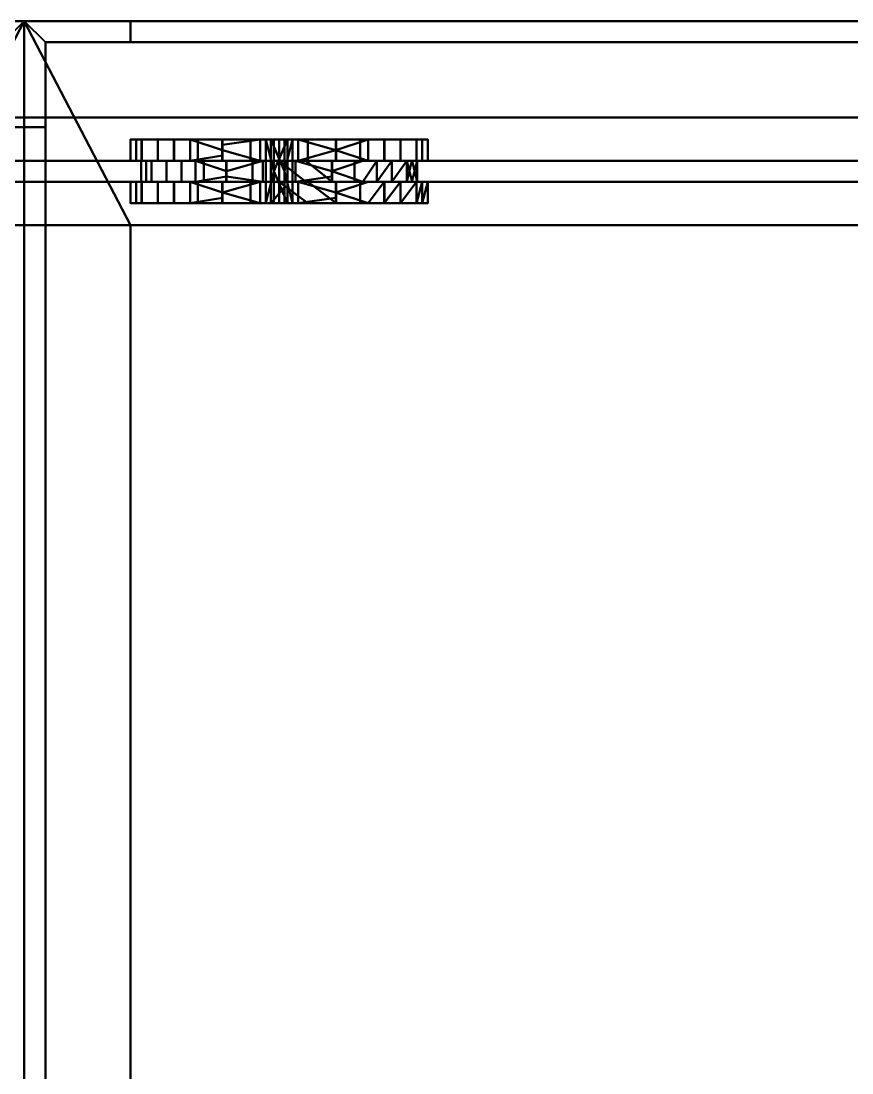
# Model space of a CAD drawing. Header units: millimetres. Extents: x -3275 to 3275, y -1040 to 450.
# Drawn here: x -476.5 to -85.5, y -45.4 to 450 of the extents above; entities that cross this region are included whole.
import ezdxf

# ---------------------------------------------------------------- set-up
doc = ezdxf.new("R2010")
doc.units = ezdxf.units.MM
doc.layers.add('I-FURN-PNLS', color=7, linetype='Continuous', lineweight=40)

msp = doc.modelspace()

# ---------------------------------------------------------------- meshes
at = {"layer": 'I-FURN-PNLS', "color": 7, "true_color": 0xf5f5f3}
mesh = msp.add_polyface(dxfattribs=at)
corners = [(-475, 450, 150), (-1275, 450, 150), (-1275, -435, 150), (-475, -435, 150), (-525, -365.36, 150), (-1225, -365.36, 150), (-1225, 353.84, 150), (-525, 353.84, 150)]
mesh.append_faces([[corners[k] for k in face] for face in [(3, 4, 5, 2), (6, 1, 2, 5)]], dxfattribs={"vtx0": -1, "vtx2": -1, "color": 7})
mesh.append_faces([[corners[k] for k in face] for face in [(3, 0, 7, 4), (6, 7, 0, 1)]], dxfattribs={"vtx1": -1, "vtx3": -1, "color": 7})
mesh = msp.add_polyface(dxfattribs=at)
corners = [(-475, 450), (-475, -435), (-1275, -435), (-1275, 450), (-525, -365.36), (-525, 353.84), (-1225, 353.84), (-1225, -365.36)]
mesh.append_faces([[corners[k] for k in face] for face in [(2, 7, 4, 1), (5, 0, 1, 4)]], dxfattribs={"vtx0": -1, "vtx2": -1, "color": 7})
mesh.append_faces([[corners[k] for k in face] for face in [(2, 3, 6, 7), (5, 6, 3, 0)]], dxfattribs={"vtx1": -1, "vtx3": -1, "color": 7})
mesh = msp.add_polyface(dxfattribs=at)
corners = [(-1275, 450, 150), (-475, 450, 150), (-475, 450), (-1275, 450)]
mesh.append_faces([[corners[k] for k in face] for face in [(0, 1, 2, 3)]], dxfattribs={"color": 7})
mesh = msp.add_polyface(dxfattribs=at)
corners = [(-525, 450, 2175), (-525, 440, 2175), (-485, 440, 2175), (-485, 400, 2175), (-475, 400, 2175), (-475, 450, 2175), (-525, -435, 2175), (-475, -435, 2175), (-475, -385, 2175), (-485, -385, 2175), (-485, -425, 2175), (-525, -425, 2175), (-1225, 450, 2175), (-1275, 450, 2175), (-1275, 400, 2175), (-1265, 400, 2175), (-1265, 440, 2175), (-1225, 440, 2175), (-1225, -435, 2175), (-1225, -425, 2175), (-1265, -425, 2175), (-1265, -385, 2175), (-1275, -385, 2175), (-1275, -435, 2175)]
mesh.append_faces([[corners[k] for k in face] for face in [(2, 5, 0, 1), (16, 13, 14, 15), (20, 23, 18, 19)]], dxfattribs={"vtx0": -1, "color": 7})
mesh.append_faces([[corners[k] for k in face] for face in [(4, 5, 2, 3), (6, 7, 10, 11), (12, 13, 16, 17)]], dxfattribs={"vtx1": -1, "color": 7})
mesh.append_faces([[corners[k] for k in face] for face in [(8, 9, 10, 7)]], dxfattribs={"vtx2": -1, "color": 7})
mesh.append_faces([[corners[k] for k in face] for face in [(20, 21, 22, 23)]], dxfattribs={"vtx3": -1, "color": 7})
mesh = msp.add_polyface(dxfattribs=at)
corners = [(-525, 450, 150), (-475, 450, 150), (-475, 400, 150), (-485, 400, 150), (-485, 440, 150), (-525, 440, 150), (-525, -435, 150), (-525, -425, 150), (-485, -425, 150), (-485, -385, 150), (-475, -385, 150), (-475, -435, 150), (-1225, 450, 150), (-1225, 440, 150), (-1265, 440, 150), (-1265, 400, 150), (-1275, 400, 150), (-1275, 450, 150), (-1225, -435, 150), (-1275, -435, 150), (-1275, -385, 150), (-1265, -385, 150), (-1265, -425, 150), (-1225, -425, 150)]
mesh.append_faces([[corners[k] for k in face] for face in [(8, 11, 6, 7), (14, 17, 12, 13), (22, 19, 20, 21)]], dxfattribs={"vtx0": -1, "color": 7})
mesh.append_faces([[corners[k] for k in face] for face in [(0, 1, 4, 5), (10, 11, 8, 9), (18, 19, 22, 23)]], dxfattribs={"vtx1": -1, "color": 7})
mesh.append_faces([[corners[k] for k in face] for face in [(2, 3, 4, 1)]], dxfattribs={"vtx2": -1, "color": 7})
mesh.append_faces([[corners[k] for k in face] for face in [(14, 15, 16, 17)]], dxfattribs={"vtx3": -1, "color": 7})
mesh = msp.add_polyface(dxfattribs=at)
corners = [(-1275, 450, 2200), (-1275, -435, 2200), (-475, -435, 2200), (-475, 450, 2200)]
mesh.append_faces([[corners[k] for k in face] for face in [(3, 0, 1, 2)]], dxfattribs={"color": 7})
mesh = msp.add_polyface(dxfattribs=at)
corners = [(-1275, 450, 2175), (-475, 450, 2175), (-475, -435, 2175), (-1275, -435, 2175)]
mesh.append_faces([[corners[k] for k in face] for face in [(2, 3, 0, 1)]], dxfattribs={"color": 7})
mesh = msp.add_polyface(dxfattribs=at)
corners = [(-1275, 450, 2200), (-475, 450, 2200), (-475, 450, 2175), (-1275, 450, 2175)]
mesh.append_faces([[corners[k] for k in face] for face in [(0, 1, 2, 3)]], dxfattribs={"color": 7})
mesh = msp.add_polyface(dxfattribs=at)
corners = [(-525, 450, 2175), (-475, 450, 2175), (-475, 450, 150), (-525, 450, 150)]
mesh.append_faces([[corners[k] for k in face] for face in [(0, 1, 2, 3)]], dxfattribs={"color": 7})
mesh = msp.add_polyface(dxfattribs=at)
corners = [(-475, 450, 150), (-475, -435, 150), (-475, -435), (-475, 450)]
mesh.append_faces([[corners[k] for k in face] for face in [(0, 1, 2, 3)]], dxfattribs={"color": 7})
mesh = msp.add_polyface(dxfattribs=at)
corners = [(-475, 450, 2175), (-475, 400, 2175), (-475, 400, 150), (-475, 450, 150)]
mesh.append_faces([[corners[k] for k in face] for face in [(0, 1, 2, 3)]], dxfattribs={"color": 7})
mesh = msp.add_polyface(dxfattribs=at)
corners = [(-475, 450, 2200), (-475, -435, 2200), (-475, -435, 2175), (-475, 450, 2175)]
mesh.append_faces([[corners[k] for k in face] for face in [(0, 1, 2, 3)]], dxfattribs={"color": 7})
mesh = msp.add_polyface(dxfattribs=at)
corners = [(325, 450, 150), (-475, 450, 150), (-475, -435, 150), (325, -435, 150), (275, -365.36, 150), (-425, -365.36, 150), (-425, 353.84, 150), (275, 353.84, 150)]
mesh.append_faces([[corners[k] for k in face] for face in [(3, 4, 5, 2), (6, 1, 2, 5)]], dxfattribs={"vtx0": -1, "vtx2": -1, "color": 7})
mesh.append_faces([[corners[k] for k in face] for face in [(3, 0, 7, 4), (6, 7, 0, 1)]], dxfattribs={"vtx1": -1, "vtx3": -1, "color": 7})
mesh = msp.add_polyface(dxfattribs=at)
corners = [(325, 450), (325, -435), (-475, -435), (-475, 450), (275, -365.36), (275, 353.84), (-425, 353.84), (-425, -365.36)]
mesh.append_faces([[corners[k] for k in face] for face in [(2, 7, 4, 1), (5, 0, 1, 4)]], dxfattribs={"vtx0": -1, "vtx2": -1, "color": 7})
mesh.append_faces([[corners[k] for k in face] for face in [(2, 3, 6, 7), (5, 6, 3, 0)]], dxfattribs={"vtx1": -1, "vtx3": -1, "color": 7})
mesh = msp.add_polyface(dxfattribs=at)
corners = [(-475, 450, 150), (325, 450, 150), (325, 450), (-475, 450)]
mesh.append_faces([[corners[k] for k in face] for face in [(0, 1, 2, 3)]], dxfattribs={"color": 7})
mesh = msp.add_polyface(dxfattribs=at)
corners = [(-475, -435, 150), (-475, 450, 150), (-475, 450), (-475, -435)]
mesh.append_faces([[corners[k] for k in face] for face in [(0, 1, 2, 3)]], dxfattribs={"color": 7})
mesh = msp.add_polyface(dxfattribs=at)
corners = [(275, 450, 2175), (275, 440, 2175), (315, 440, 2175), (315, 400, 2175), (325, 400, 2175), (325, 450, 2175), (275, -435, 2175), (325, -435, 2175), (325, -385, 2175), (315, -385, 2175), (315, -425, 2175), (275, -425, 2175), (-425, 450, 2175), (-475, 450, 2175), (-475, 400, 2175), (-465, 400, 2175), (-465, 440, 2175), (-425, 440, 2175), (-425, -435, 2175), (-425, -425, 2175), (-465, -425, 2175), (-465, -385, 2175), (-475, -385, 2175), (-475, -435, 2175)]
mesh.append_faces([[corners[k] for k in face] for face in [(2, 5, 0, 1), (16, 13, 14, 15), (20, 23, 18, 19)]], dxfattribs={"vtx0": -1, "color": 7})
mesh.append_faces([[corners[k] for k in face] for face in [(4, 5, 2, 3), (6, 7, 10, 11), (12, 13, 16, 17)]], dxfattribs={"vtx1": -1, "color": 7})
mesh.append_faces([[corners[k] for k in face] for face in [(8, 9, 10, 7)]], dxfattribs={"vtx2": -1, "color": 7})
mesh.append_faces([[corners[k] for k in face] for face in [(20, 21, 22, 23)]], dxfattribs={"vtx3": -1, "color": 7})
mesh = msp.add_polyface(dxfattribs=at)
corners = [(275, 450, 150), (325, 450, 150), (325, 400, 150), (315, 400, 150), (315, 440, 150), (275, 440, 150), (275, -435, 150), (275, -425, 150), (315, -425, 150), (315, -385, 150), (325, -385, 150), (325, -435, 150), (-425, 450, 150), (-425, 440, 150), (-465, 440, 150), (-465, 400, 150), (-475, 400, 150), (-475, 450, 150), (-425, -435, 150), (-475, -435, 150), (-475, -385, 150), (-465, -385, 150), (-465, -425, 150), (-425, -425, 150)]
mesh.append_faces([[corners[k] for k in face] for face in [(8, 11, 6, 7), (14, 17, 12, 13), (22, 19, 20, 21)]], dxfattribs={"vtx0": -1, "color": 7})
mesh.append_faces([[corners[k] for k in face] for face in [(0, 1, 4, 5), (10, 11, 8, 9), (18, 19, 22, 23)]], dxfattribs={"vtx1": -1, "color": 7})
mesh.append_faces([[corners[k] for k in face] for face in [(2, 3, 4, 1)]], dxfattribs={"vtx2": -1, "color": 7})
mesh.append_faces([[corners[k] for k in face] for face in [(14, 15, 16, 17)]], dxfattribs={"vtx3": -1, "color": 7})
mesh = msp.add_polyface(dxfattribs=at)
corners = [(-475, 450, 2175), (-425, 450, 2175), (-425, 450, 150), (-475, 450, 150)]
mesh.append_faces([[corners[k] for k in face] for face in [(0, 1, 2, 3)]], dxfattribs={"color": 7})
mesh = msp.add_polyface(dxfattribs=at)
corners = [(-475, 400, 2175), (-475, 450, 2175), (-475, 450, 150), (-475, 400, 150)]
mesh.append_faces([[corners[k] for k in face] for face in [(0, 1, 2, 3)]], dxfattribs={"color": 7})
mesh = msp.add_polyface(dxfattribs=at)
corners = [(-475, 450, 2200), (-475, -435, 2200), (325, -435, 2200), (325, 450, 2200)]
mesh.append_faces([[corners[k] for k in face] for face in [(3, 0, 1, 2)]], dxfattribs={"color": 7})
mesh = msp.add_polyface(dxfattribs=at)
corners = [(-475, 450, 2175), (325, 450, 2175), (325, -435, 2175), (-475, -435, 2175)]
mesh.append_faces([[corners[k] for k in face] for face in [(2, 3, 0, 1)]], dxfattribs={"color": 7})
mesh = msp.add_polyface(dxfattribs=at)
corners = [(-475, -435, 2200), (-475, 450, 2200), (-475, 450, 2175), (-475, -435, 2175)]
mesh.append_faces([[corners[k] for k in face] for face in [(0, 1, 2, 3)]], dxfattribs={"color": 7})
mesh = msp.add_polyface(dxfattribs=at)
corners = [(-475, 450, 2200), (325, 450, 2200), (325, 450, 2175), (-475, 450, 2175)]
mesh.append_faces([[corners[k] for k in face] for face in [(0, 1, 2, 3)]], dxfattribs={"color": 7})
mesh = msp.add_polyface(dxfattribs=at)
corners = [(-425, 450, 2175), (-425, 440, 2175), (-425, 440, 150), (-425, 450, 150)]
mesh.append_faces([[corners[k] for k in face] for face in [(0, 1, 2, 3)]], dxfattribs={"color": 7})
mesh = msp.add_polyface(dxfattribs=at)
corners = [(-465, 440, 2175), (-465, 400, 2175), (-465, 400, 150), (-465, 440, 150)]
mesh.append_faces([[corners[k] for k in face] for face in [(3, 0, 1, 2)]], dxfattribs={"color": 7})
mesh = msp.add_polyface(dxfattribs=at)
corners = [(-425, 440, 2175), (-465, 440, 2175), (-465, 440, 150), (-425, 440, 150)]
mesh.append_faces([[corners[k] for k in face] for face in [(3, 0, 1, 2)]], dxfattribs={"color": 7})
mesh = msp.add_polyface(dxfattribs=at)
corners = [(-465, 440, 173.99), (-465, -425, 173.99), (315, -425, 173.99), (315, 440, 173.99)]
mesh.append_faces([[corners[k] for k in face] for face in [(3, 0, 1, 2)]], dxfattribs={"color": 7})
mesh = msp.add_polyface(dxfattribs=at)
corners = [(-465, 440, 148.99), (315, 440, 148.99), (315, -425, 148.99), (-465, -425, 148.99)]
mesh.append_faces([[corners[k] for k in face] for face in [(2, 3, 0, 1)]], dxfattribs={"color": 7})
mesh = msp.add_polyface(dxfattribs=at)
corners = [(-465, -425, 173.99), (-465, 440, 173.99), (-465, 440, 148.99), (-465, -425, 148.99)]
mesh.append_faces([[corners[k] for k in face] for face in [(0, 1, 2, 3)]], dxfattribs={"color": 7})
mesh = msp.add_polyface(dxfattribs=at)
corners = [(-465, 440, 173.99), (315, 440, 173.99), (315, 440, 148.99), (-465, 440, 148.99)]
mesh.append_faces([[corners[k] for k in face] for face in [(0, 1, 2, 3)]], dxfattribs={"color": 7})
mesh = msp.add_polyface(dxfattribs=at)
corners = [(-465, 440, 300), (-465, -425, 300), (315, -425, 300), (315, 440, 300)]
mesh.append_faces([[corners[k] for k in face] for face in [(3, 0, 1, 2)]], dxfattribs={"color": 7})
mesh = msp.add_polyface(dxfattribs=at)
corners = [(-465, 440, 275), (315, 440, 275), (315, -425, 275), (-465, -425, 275)]
mesh.append_faces([[corners[k] for k in face] for face in [(2, 3, 0, 1)]], dxfattribs={"color": 7})
mesh = msp.add_polyface(dxfattribs=at)
corners = [(-465, -425, 300), (-465, 440, 300), (-465, 440, 275), (-465, -425, 275)]
mesh.append_faces([[corners[k] for k in face] for face in [(0, 1, 2, 3)]], dxfattribs={"color": 7})
mesh = msp.add_polyface(dxfattribs=at)
corners = [(-465, 440, 300), (315, 440, 300), (315, 440, 275), (-465, 440, 275)]
mesh.append_faces([[corners[k] for k in face] for face in [(0, 1, 2, 3)]], dxfattribs={"color": 7})
mesh = msp.add_polyface(dxfattribs=at)
corners = [(-465, 440, 680), (-465, -425, 680), (315, -425, 680), (315, 440, 680)]
mesh.append_faces([[corners[k] for k in face] for face in [(3, 0, 1, 2)]], dxfattribs={"color": 7})
mesh = msp.add_polyface(dxfattribs=at)
corners = [(-465, 440, 655), (315, 440, 655), (315, -425, 655), (-465, -425, 655)]
mesh.append_faces([[corners[k] for k in face] for face in [(2, 3, 0, 1)]], dxfattribs={"color": 7})
mesh = msp.add_polyface(dxfattribs=at)
corners = [(-465, -425, 680), (-465, 440, 680), (-465, 440, 655), (-465, -425, 655)]
mesh.append_faces([[corners[k] for k in face] for face in [(0, 1, 2, 3)]], dxfattribs={"color": 7})
mesh = msp.add_polyface(dxfattribs=at)
corners = [(-465, 440, 680), (315, 440, 680), (315, 440, 655), (-465, 440, 655)]
mesh.append_faces([[corners[k] for k in face] for face in [(0, 1, 2, 3)]], dxfattribs={"color": 7})
mesh = msp.add_polyface(dxfattribs=at)
corners = [(-465, 440, 1060), (-465, -425, 1060), (315, -425, 1060), (315, 440, 1060)]
mesh.append_faces([[corners[k] for k in face] for face in [(3, 0, 1, 2)]], dxfattribs={"color": 7})
mesh = msp.add_polyface(dxfattribs=at)
corners = [(-465, 440, 1035), (315, 440, 1035), (315, -425, 1035), (-465, -425, 1035)]
mesh.append_faces([[corners[k] for k in face] for face in [(2, 3, 0, 1)]], dxfattribs={"color": 7})
mesh = msp.add_polyface(dxfattribs=at)
corners = [(-465, -425, 1060), (-465, 440, 1060), (-465, 440, 1035), (-465, -425, 1035)]
mesh.append_faces([[corners[k] for k in face] for face in [(0, 1, 2, 3)]], dxfattribs={"color": 7})
mesh = msp.add_polyface(dxfattribs=at)
corners = [(-465, 440, 1060), (315, 440, 1060), (315, 440, 1035), (-465, 440, 1035)]
mesh.append_faces([[corners[k] for k in face] for face in [(0, 1, 2, 3)]], dxfattribs={"color": 7})
mesh = msp.add_polyface(dxfattribs=at)
corners = [(-465, 440, 1440), (-465, -425, 1440), (315, -425, 1440), (315, 440, 1440)]
mesh.append_faces([[corners[k] for k in face] for face in [(3, 0, 1, 2)]], dxfattribs={"color": 7})
mesh = msp.add_polyface(dxfattribs=at)
corners = [(-465, 440, 1415), (315, 440, 1415), (315, -425, 1415), (-465, -425, 1415)]
mesh.append_faces([[corners[k] for k in face] for face in [(2, 3, 0, 1)]], dxfattribs={"color": 7})
mesh = msp.add_polyface(dxfattribs=at)
corners = [(-465, -425, 1440), (-465, 440, 1440), (-465, 440, 1415), (-465, -425, 1415)]
mesh.append_faces([[corners[k] for k in face] for face in [(0, 1, 2, 3)]], dxfattribs={"color": 7})
mesh = msp.add_polyface(dxfattribs=at)
corners = [(-465, 440, 1440), (315, 440, 1440), (315, 440, 1415), (-465, 440, 1415)]
mesh.append_faces([[corners[k] for k in face] for face in [(0, 1, 2, 3)]], dxfattribs={"color": 7})
mesh = msp.add_polyface(dxfattribs=at)
corners = [(-465, 440, 1820), (-465, -425, 1820), (315, -425, 1820), (315, 440, 1820)]
mesh.append_faces([[corners[k] for k in face] for face in [(3, 0, 1, 2)]], dxfattribs={"color": 7})
mesh = msp.add_polyface(dxfattribs=at)
corners = [(-465, 440, 1795), (315, 440, 1795), (315, -425, 1795), (-465, -425, 1795)]
mesh.append_faces([[corners[k] for k in face] for face in [(2, 3, 0, 1)]], dxfattribs={"color": 7})
mesh = msp.add_polyface(dxfattribs=at)
corners = [(-465, -425, 1820), (-465, 440, 1820), (-465, 440, 1795), (-465, -425, 1795)]
mesh.append_faces([[corners[k] for k in face] for face in [(0, 1, 2, 3)]], dxfattribs={"color": 7})
mesh = msp.add_polyface(dxfattribs=at)
corners = [(-465, 440, 1820), (315, 440, 1820), (315, 440, 1795), (-465, 440, 1795)]
mesh.append_faces([[corners[k] for k in face] for face in [(0, 1, 2, 3)]], dxfattribs={"color": 7})
mesh = msp.add_polyface(dxfattribs=at)
corners = [(-2875, 353.84, -11.35), (-2875, 404.64, -11.35), (2875, 404.64, -11.35), (2875, 353.84, -11.35)]
mesh.append_faces([[corners[k] for k in face] for face in [(0, 1, 2, 3)]], dxfattribs={"color": 7})
mesh = msp.add_polyface(dxfattribs=at)
corners = [(-2875, 404.64, -11.35), (-2875, 404.64, -5), (2875, 404.64, -5), (2875, 404.64, -11.35)]
mesh.append_faces([[corners[k] for k in face] for face in [(0, 1, 2, 3)]], dxfattribs={"color": 7})
mesh = msp.add_polyface(dxfattribs=at)
corners = [(-2875, 404.64, -5), (-2875, 384.24, -5), (2875, 384.24, -5), (2875, 404.64, -5)]
mesh.append_faces([[corners[k] for k in face] for face in [(0, 1, 2, 3)]], dxfattribs={"color": 7})
mesh = msp.add_polyface(dxfattribs=at)
corners = [(-475, 400, 2175), (-485, 400, 2175), (-485, 400, 150), (-475, 400, 150)]
mesh.append_faces([[corners[k] for k in face] for face in [(3, 0, 1, 2)]], dxfattribs={"color": 7})
mesh = msp.add_polyface(dxfattribs=at)
corners = [(-465, 400, 2175), (-475, 400, 2175), (-475, 400, 150), (-465, 400, 150)]
mesh.append_faces([[corners[k] for k in face] for face in [(3, 0, 1, 2)]], dxfattribs={"color": 7})
at = {"layer": 'I-FURN-PNLS', "color": 8, "true_color": 0x7f7f7f}
mesh = msp.add_polyface(dxfattribs=at)
corners = [(-328.27, 394.24, 5.3), (-328.27, 391.74, 5.3), (-328.27, 389.24, 5.3), (-328.27, 386.74, 5.3), (-328.27, 384.24, 5.3), (-355.06, 384.24, 0), (-381.85, 384.24, 5.35), (-404.54, 384.24, 20.55), (-419.7, 384.24, 43.27), (-425, 384.24, 70.06), (-419.65, 384.24, 96.85), (-404.45, 384.24, 119.54), (-381.73, 384.24, 134.7), (-381.73, 386.74, 134.7), (-381.73, 389.24, 134.7), (-381.73, 391.74, 134.7), (-381.73, 394.24, 134.7), (-404.45, 394.24, 119.54), (-419.65, 394.24, 96.85), (-425, 394.24, 70.06), (-419.7, 394.24, 43.27), (-404.54, 394.24, 20.55), (-381.85, 394.24, 5.35), (-355.06, 394.24, 0), (-346.07, 384.24, 1.78), (-396.82, 384.24, 124.63), (-346.07, 394.24, 1.78), (-396.82, 394.24, 124.63), (-368.45, 394.24, 2.68), (-368.45, 384.24, 2.68), (-393.19, 384.24, 12.95), (-393.19, 394.24, 12.95), (-412.12, 394.24, 31.91), (-412.12, 384.24, 31.91), (-422.35, 384.24, 56.67), (-422.35, 394.24, 56.67), (-422.32, 384.24, 83.45), (-422.32, 394.24, 83.45), (-412.05, 384.24, 108.19), (-412.05, 394.24, 108.19)]
mesh.append_faces([[corners[k] for k in face] for face in [(26, 2, 24)]], dxfattribs={"vtx0": -1, "vtx1": -1, "vtx2": -1, "color": 8})
mesh.append_faces([[corners[k] for k in face] for face in [(25, 13, 14, 27)]], dxfattribs={"vtx0": -1, "vtx2": -1, "vtx3": -1, "color": 8})
mesh.append_faces([[corners[k] for k in face] for face in [(12, 13, 25)]], dxfattribs={"vtx1": -1, "color": 8})
mesh.append_faces([[corners[k] for k in face] for face in [(28, 23, 5, 29), (24, 5, 23, 26), (29, 6, 22, 28), (31, 22, 6, 30), (27, 17, 11, 25), (21, 31, 30, 7), (20, 32, 33, 8), (7, 33, 32, 21), (35, 20, 8, 34), (37, 19, 9, 36), (10, 38, 39, 18), (38, 11, 17, 39), (18, 37, 36, 10), (34, 9, 19, 35)]], dxfattribs={"vtx1": -1, "vtx3": -1, "color": 8})
mesh.append_faces([[corners[k] for k in face] for face in [(15, 16, 27, 14), (3, 4, 24, 2)]], dxfattribs={"vtx2": -1, "color": 8})
mesh.append_faces([[corners[k] for k in face] for face in [(26, 0, 1, 2)]], dxfattribs={"vtx3": -1, "color": 8})
mesh = msp.add_polyface(dxfattribs=at)
corners = [(-381.73, 394.24, 134.7), (-354.94, 394.24, 140), (-328.15, 394.24, 134.65), (-305.46, 394.24, 119.45), (-290.3, 394.24, 96.73), (-285, 394.24, 69.94), (-290.35, 394.24, 43.15), (-305.55, 394.24, 20.46), (-328.27, 394.24, 5.3), (-355.06, 394.24, 0), (-381.85, 394.24, 5.35), (-404.54, 394.24, 20.55), (-419.7, 394.24, 43.27), (-425, 394.24, 70.06), (-419.65, 394.24, 96.85), (-404.45, 394.24, 119.54), (-352.56, 394.24, 64.09), (-348.67, 394.24, 69.16), (-351.11, 394.24, 75.07), (-357.44, 394.24, 75.91), (-361.33, 394.24, 70.84), (-358.89, 394.24, 64.93)]
mesh.append_faces([[corners[k] for k in face] for face in [(4, 18, 3)]], dxfattribs={"vtx0": -1, "vtx1": -1, "color": 8})
mesh.append_faces([[corners[k] for k in face] for face in [(19, 0, 1, 18)]], dxfattribs={"vtx0": -1, "vtx2": -1, "color": 8})
mesh.append_faces([[corners[k] for k in face] for face in [(18, 1, 2, 3), (21, 10, 11, 12), (17, 5, 6, 7)]], dxfattribs={"vtx0": -1, "vtx3": -1, "color": 8})
mesh.append_faces([[corners[k] for k in face] for face in [(14, 15, 20, 13), (8, 9, 16)]], dxfattribs={"vtx1": -1, "vtx2": -1, "color": 8})
mesh.append_faces([[corners[k] for k in face] for face in [(12, 13, 20, 21), (19, 20, 15, 0), (21, 16, 9, 10), (4, 5, 17, 18), (16, 17, 7, 8)]], dxfattribs={"vtx1": -1, "vtx3": -1, "color": 8})
mesh = msp.add_polyface(dxfattribs=at)
corners = [(-381.73, 384.24, 134.7), (-354.94, 384.24, 140), (-328.15, 384.24, 134.65), (-305.46, 384.24, 119.45), (-290.3, 384.24, 96.73), (-285, 384.24, 69.94), (-290.35, 384.24, 43.15), (-305.55, 384.24, 20.46), (-328.27, 384.24, 5.3), (-328.27, 386.74, 5.3), (-328.27, 389.24, 5.3), (-328.27, 391.74, 5.3), (-328.27, 394.24, 5.3), (-305.55, 394.24, 20.46), (-290.35, 394.24, 43.15), (-285, 394.24, 69.94), (-290.3, 394.24, 96.73), (-305.46, 394.24, 119.45), (-328.15, 394.24, 134.65), (-354.94, 394.24, 140), (-381.73, 394.24, 134.7), (-381.73, 391.74, 134.7), (-381.73, 389.24, 134.7), (-381.73, 386.74, 134.7), (-363.93, 384.24, 138.22), (-313.18, 384.24, 15.37), (-363.93, 394.24, 138.22), (-313.18, 394.24, 15.37), (-316.81, 384.24, 127.05), (-316.81, 394.24, 127.05), (-341.55, 394.24, 137.32), (-341.55, 384.24, 137.32), (-297.88, 394.24, 108.09), (-297.88, 384.24, 108.09), (-287.68, 394.24, 56.55), (-287.68, 384.24, 56.55), (-297.95, 394.24, 31.81), (-297.95, 384.24, 31.81), (-287.65, 384.24, 83.33), (-287.65, 394.24, 83.33)]
mesh.append_faces([[corners[k] for k in face] for face in [(22, 24, 26, 21), (25, 10, 27)]], dxfattribs={"vtx0": -1, "vtx1": -1, "vtx2": -1, "color": 8})
mesh.append_faces([[corners[k] for k in face] for face in [(1, 19, 26, 24), (13, 7, 25, 27), (3, 17, 29, 28), (30, 31, 2, 18), (32, 33, 4, 16), (19, 1, 31, 30), (28, 29, 18, 2), (17, 3, 33, 32), (34, 35, 6, 14), (36, 37, 7, 13), (15, 5, 35, 34), (38, 39, 16, 4), (14, 6, 37, 36), (39, 38, 5, 15)]], dxfattribs={"vtx0": -1, "vtx2": -1, "color": 8})
mesh.append_faces([[corners[k] for k in face] for face in [(9, 10, 25, 8)]], dxfattribs={"vtx1": -1, "color": 8})
mesh.append_faces([[corners[k] for k in face] for face in [(26, 20, 21), (23, 0, 24, 22), (11, 12, 27, 10)]], dxfattribs={"vtx2": -1, "color": 8})
mesh = msp.add_polyface(dxfattribs=at)
corners = [(-352.56, 394.24, 64.09), (-358.89, 394.24, 64.93), (-361.33, 394.24, 70.84), (-357.44, 394.24, 75.91), (-357.44, 386.74, 75.91), (-357.44, 379.24, 75.91), (-357.44, 371.74, 75.91), (-357.44, 364.24, 75.91), (-361.33, 364.24, 70.84), (-358.89, 364.24, 64.93), (-352.56, 364.24, 64.09), (-352.56, 371.74, 64.09), (-352.56, 379.24, 64.09), (-352.56, 386.74, 64.09)]
mesh.append_faces([[corners[k] for k in face] for face in [(8, 5, 6, 7)]], dxfattribs={"vtx0": -1, "color": 8})
mesh.append_faces([[corners[k] for k in face] for face in [(8, 2, 5)]], dxfattribs={"vtx0": -1, "vtx1": -1, "vtx2": -1, "color": 8})
mesh.append_faces([[corners[k] for k in face] for face in [(9, 11, 12, 1)]], dxfattribs={"vtx0": -1, "vtx2": -1, "vtx3": -1, "color": 8})
mesh.append_faces([[corners[k] for k in face] for face in [(1, 2, 8, 9)]], dxfattribs={"vtx1": -1, "vtx3": -1, "color": 8})
mesh.append_faces([[corners[k] for k in face] for face in [(13, 0, 1, 12), (9, 10, 11)]], dxfattribs={"vtx2": -1, "color": 8})
mesh.append_faces([[corners[k] for k in face] for face in [(2, 3, 4, 5)]], dxfattribs={"vtx3": -1, "color": 8})
mesh = msp.add_polyface(dxfattribs=at)
corners = [(-357.44, 364.24, 75.91), (-357.44, 371.74, 75.91), (-357.44, 379.24, 75.91), (-357.44, 386.74, 75.91), (-357.44, 394.24, 75.91), (-351.11, 394.24, 75.07), (-348.67, 394.24, 69.16), (-352.56, 394.24, 64.09), (-352.56, 386.74, 64.09), (-352.56, 379.24, 64.09), (-352.56, 371.74, 64.09), (-352.56, 364.24, 64.09), (-348.67, 364.24, 69.16), (-351.11, 364.24, 75.07)]
mesh.append_faces([[corners[k] for k in face] for face in [(6, 9, 12), (2, 5, 13)]], dxfattribs={"vtx0": -1, "vtx1": -1, "vtx2": -1, "color": 8})
mesh.append_faces([[corners[k] for k in face] for face in [(6, 12, 13, 5)]], dxfattribs={"vtx0": -1, "vtx2": -1, "color": 8})
mesh.append_faces([[corners[k] for k in face] for face in [(10, 11, 12, 9), (3, 4, 5, 2)]], dxfattribs={"vtx2": -1, "color": 8})
mesh.append_faces([[corners[k] for k in face] for face in [(6, 7, 8, 9), (13, 0, 1, 2)]], dxfattribs={"vtx3": -1, "color": 8})
at = {"layer": 'I-FURN-PNLS', "color": 7, "true_color": 0xf5f5f3}
mesh = msp.add_polyface(dxfattribs=at)
corners = [(-2875, 384.24, -5), (-2875, 384.24), (2875, 384.24), (2875, 384.24, -5)]
mesh.append_faces([[corners[k] for k in face] for face in [(3, 0, 1, 2)]], dxfattribs={"color": 7})
mesh = msp.add_polyface(dxfattribs=at)
corners = [(-2875, 384.24), (-2875, 374.24), (2875, 374.24), (2875, 384.24)]
mesh.append_faces([[corners[k] for k in face] for face in [(0, 1, 2, 3)]], dxfattribs={"color": 7})
at = {"layer": 'I-FURN-PNLS', "color": 8, "true_color": 0x7f7f7f}
mesh = msp.add_polyface(dxfattribs=at)
corners = [(-328.27, 384.24, 5.3), (-305.55, 384.24, 20.46), (-290.35, 384.24, 43.15), (-285, 384.24, 69.94), (-290.3, 384.24, 96.73), (-305.46, 384.24, 119.45), (-328.15, 384.24, 134.65), (-354.94, 384.24, 140), (-381.73, 384.24, 134.7), (-404.45, 384.24, 119.54), (-419.65, 384.24, 96.85), (-425, 384.24, 70.06), (-419.7, 384.24, 43.27), (-404.54, 384.24, 20.55), (-381.85, 384.24, 5.35), (-355.06, 384.24, 0), (-379.82, 384.24, 130.07), (-354.94, 384.24, 135), (-330.07, 384.24, 130.03), (-309, 384.24, 115.92), (-294.93, 384.24, 94.82), (-290, 384.24, 69.94), (-294.97, 384.24, 45.07), (-309.08, 384.24, 24), (-330.18, 384.24, 9.93), (-355.06, 384.24, 5), (-379.93, 384.24, 9.97), (-401, 384.24, 24.08), (-415.07, 384.24, 45.18), (-420, 384.24, 70.06), (-415.03, 384.24, 94.93), (-400.92, 384.24, 116)]
mesh.append_faces([[corners[k] for k in face] for face in [(13, 27, 28, 12), (29, 11, 12, 28), (11, 29, 30, 10), (31, 9, 10, 30), (9, 31, 16, 8), (19, 5, 6, 18), (17, 7, 8, 16), (7, 17, 18, 6)]], dxfattribs={"vtx0": -1, "vtx2": -1, "color": 8})
mesh.append_faces([[corners[k] for k in face] for face in [(14, 15, 25, 26), (24, 25, 15, 0), (26, 27, 13, 14), (0, 1, 23, 24), (22, 23, 1, 2), (2, 3, 21, 22), (3, 4, 20, 21), (4, 5, 19, 20)]], dxfattribs={"vtx1": -1, "vtx3": -1, "color": 8})
mesh = msp.add_polyface(dxfattribs=at)
corners = [(-330.18, 384.24, 9.93), (-330.18, 381.74, 9.93), (-330.18, 379.24, 9.93), (-330.18, 376.74, 9.93), (-330.18, 374.24, 9.93), (-355.06, 374.24, 5), (-379.93, 374.24, 9.97), (-401, 374.24, 24.08), (-415.07, 374.24, 45.18), (-420, 374.24, 70.06), (-415.03, 374.24, 94.93), (-400.92, 374.24, 116), (-379.82, 374.24, 130.07), (-379.82, 376.74, 130.07), (-379.82, 379.24, 130.07), (-379.82, 381.74, 130.07), (-379.82, 384.24, 130.07), (-400.92, 384.24, 116), (-415.03, 384.24, 94.93), (-420, 384.24, 70.06), (-415.07, 384.24, 45.18), (-401, 384.24, 24.08), (-379.93, 384.24, 9.97), (-355.06, 384.24, 5), (-347.33, 374.24, 6.53), (-394.36, 374.24, 120.38), (-347.33, 384.24, 6.53), (-394.36, 384.24, 120.38), (-367.49, 384.24, 7.49), (-367.49, 374.24, 7.49), (-390.47, 374.24, 17.02), (-390.47, 384.24, 17.02), (-408.04, 384.24, 34.63), (-408.04, 374.24, 34.63), (-417.54, 374.24, 57.62), (-417.54, 384.24, 57.62), (-417.51, 374.24, 82.49), (-417.51, 384.24, 82.49), (-407.98, 374.24, 105.47), (-407.98, 384.24, 105.47)]
mesh.append_faces([[corners[k] for k in face] for face in [(24, 26, 2, 3)]], dxfattribs={"vtx0": -1, "vtx1": -1, "vtx3": -1, "color": 8})
mesh.append_faces([[corners[k] for k in face] for face in [(25, 13, 14, 27)]], dxfattribs={"vtx0": -1, "vtx2": -1, "vtx3": -1, "color": 8})
mesh.append_faces([[corners[k] for k in face] for face in [(12, 13, 25)]], dxfattribs={"vtx1": -1, "color": 8})
mesh.append_faces([[corners[k] for k in face] for face in [(9, 36, 37, 19), (32, 21, 7, 33), (24, 5, 23, 26), (29, 6, 22, 28), (31, 22, 6, 30), (27, 17, 11, 25), (5, 29, 28, 23), (21, 31, 30, 7), (33, 8, 20, 32), (35, 20, 8, 34), (38, 11, 17, 39), (34, 9, 19, 35), (39, 18, 10, 38), (18, 37, 36, 10)]], dxfattribs={"vtx1": -1, "vtx3": -1, "color": 8})
mesh.append_faces([[corners[k] for k in face] for face in [(3, 4, 24), (15, 16, 27, 14)]], dxfattribs={"vtx2": -1, "color": 8})
mesh.append_faces([[corners[k] for k in face] for face in [(26, 0, 1, 2)]], dxfattribs={"vtx3": -1, "color": 8})
mesh = msp.add_polyface(dxfattribs=at)
corners = [(-379.82, 374.24, 130.07), (-354.94, 374.24, 135), (-330.07, 374.24, 130.03), (-309, 374.24, 115.92), (-294.93, 374.24, 94.82), (-290, 374.24, 69.94), (-294.97, 374.24, 45.07), (-309.08, 374.24, 24), (-330.18, 374.24, 9.93), (-330.18, 376.74, 9.93), (-330.18, 379.24, 9.93), (-330.18, 381.74, 9.93), (-330.18, 384.24, 9.93), (-309.08, 384.24, 24), (-294.97, 384.24, 45.07), (-290, 384.24, 69.94), (-294.93, 384.24, 94.82), (-309, 384.24, 115.92), (-330.07, 384.24, 130.03), (-354.94, 384.24, 135), (-379.82, 384.24, 130.07), (-379.82, 381.74, 130.07), (-379.82, 379.24, 130.07), (-379.82, 376.74, 130.07), (-362.67, 374.24, 133.47), (-315.64, 374.24, 19.62), (-362.67, 384.24, 133.47), (-315.64, 384.24, 19.62), (-319.53, 374.24, 122.98), (-319.53, 384.24, 122.98), (-342.51, 384.24, 132.51), (-342.51, 374.24, 132.51), (-301.96, 384.24, 105.37), (-301.96, 374.24, 105.37), (-292.49, 384.24, 57.51), (-292.49, 374.24, 57.51), (-302.02, 384.24, 34.53), (-302.02, 374.24, 34.53), (-292.46, 374.24, 82.38), (-292.46, 384.24, 82.38)]
mesh.append_faces([[corners[k] for k in face] for face in [(27, 10, 11, 12)]], dxfattribs={"vtx0": -1, "color": 8})
mesh.append_faces([[corners[k] for k in face] for face in [(37, 14, 6), (25, 13, 7)]], dxfattribs={"vtx0": -1, "vtx1": -1, "color": 8})
mesh.append_faces([[corners[k] for k in face] for face in [(24, 26, 22, 23)]], dxfattribs={"vtx0": -1, "vtx1": -1, "vtx3": -1, "color": 8})
mesh.append_faces([[corners[k] for k in face] for face in [(1, 19, 26, 24), (6, 14, 34), (3, 17, 29, 28), (32, 33, 4, 16), (18, 2, 28, 29), (19, 1, 31), (17, 3, 33, 32), (7, 13, 36), (15, 5, 35), (2, 18, 30), (5, 15, 39), (16, 4, 38)]], dxfattribs={"vtx0": -1, "vtx2": -1, "color": 8})
mesh.append_faces([[corners[k] for k in face] for face in [(9, 10, 25, 8)]], dxfattribs={"vtx1": -1, "color": 8})
mesh.append_faces([[corners[k] for k in face] for face in [(27, 13, 25, 10)]], dxfattribs={"vtx1": -1, "vtx2": -1, "vtx3": -1, "color": 8})
mesh.append_faces([[corners[k] for k in face] for face in [(31, 2, 30, 19), (34, 15, 35, 6), (36, 14, 37, 7), (39, 16, 38, 5)]], dxfattribs={"vtx1": -1, "vtx3": -1, "color": 8})
mesh.append_faces([[corners[k] for k in face] for face in [(23, 0, 24)]], dxfattribs={"vtx2": -1, "color": 8})
mesh.append_faces([[corners[k] for k in face] for face in [(26, 20, 21, 22)]], dxfattribs={"vtx3": -1, "color": 8})
at = {"layer": 'I-FURN-PNLS', "color": 7, "true_color": 0xf5f5f3}
mesh = msp.add_polyface(dxfattribs=at)
corners = [(-2875, 374.24), (-2875, 374.24, -5), (2875, 374.24, -5), (2875, 374.24)]
mesh.append_faces([[corners[k] for k in face] for face in [(2, 3, 0, 1)]], dxfattribs={"color": 7})
mesh = msp.add_polyface(dxfattribs=at)
corners = [(-2875, 374.24, -5), (-2875, 353.84, -5), (2875, 353.84, -5), (2875, 374.24, -5)]
mesh.append_faces([[corners[k] for k in face] for face in [(0, 1, 2, 3)]], dxfattribs={"color": 7})
at = {"layer": 'I-FURN-PNLS', "color": 8, "true_color": 0x7f7f7f}
mesh = msp.add_polyface(dxfattribs=at)
corners = [(-328.27, 374.24, 5.3), (-328.27, 371.74, 5.3), (-328.27, 369.24, 5.3), (-328.27, 366.74, 5.3), (-328.27, 364.24, 5.3), (-355.06, 364.24, 0), (-381.85, 364.24, 5.35), (-404.54, 364.24, 20.55), (-419.7, 364.24, 43.27), (-425, 364.24, 70.06), (-419.65, 364.24, 96.85), (-404.45, 364.24, 119.54), (-381.73, 364.24, 134.7), (-381.73, 366.74, 134.7), (-381.73, 369.24, 134.7), (-381.73, 371.74, 134.7), (-381.73, 374.24, 134.7), (-404.45, 374.24, 119.54), (-419.65, 374.24, 96.85), (-425, 374.24, 70.06), (-419.7, 374.24, 43.27), (-404.54, 374.24, 20.55), (-381.85, 374.24, 5.35), (-355.06, 374.24, 0), (-346.07, 364.24, 1.78), (-396.82, 364.24, 124.63), (-346.07, 374.24, 1.78), (-396.82, 374.24, 124.63), (-368.45, 374.24, 2.68), (-368.45, 364.24, 2.68), (-393.19, 364.24, 12.95), (-393.19, 374.24, 12.95), (-412.12, 374.24, 31.91), (-412.12, 364.24, 31.91), (-422.35, 364.24, 56.67), (-422.35, 374.24, 56.67), (-422.32, 364.24, 83.45), (-422.32, 374.24, 83.45), (-412.05, 364.24, 108.19), (-412.05, 374.24, 108.19)]
mesh.append_faces([[corners[k] for k in face] for face in [(24, 26, 2, 3)]], dxfattribs={"vtx0": -1, "vtx1": -1, "vtx3": -1, "color": 8})
mesh.append_faces([[corners[k] for k in face] for face in [(25, 13, 14, 27)]], dxfattribs={"vtx0": -1, "vtx2": -1, "vtx3": -1, "color": 8})
mesh.append_faces([[corners[k] for k in face] for face in [(12, 13, 25)]], dxfattribs={"vtx1": -1, "color": 8})
mesh.append_faces([[corners[k] for k in face] for face in [(36, 10, 18, 37), (32, 21, 7, 33), (24, 5, 23, 26), (29, 6, 22, 28), (9, 36, 37, 19), (31, 22, 6, 30), (27, 17, 11, 25), (5, 29, 28, 23), (21, 31, 30, 7), (33, 8, 20, 32), (35, 20, 8, 34), (34, 9, 19, 35), (39, 18, 10, 38), (17, 39, 38, 11)]], dxfattribs={"vtx1": -1, "vtx3": -1, "color": 8})
mesh.append_faces([[corners[k] for k in face] for face in [(15, 16, 27, 14), (3, 4, 24)]], dxfattribs={"vtx2": -1, "color": 8})
mesh.append_faces([[corners[k] for k in face] for face in [(26, 0, 1, 2)]], dxfattribs={"vtx3": -1, "color": 8})
mesh = msp.add_polyface(dxfattribs=at)
corners = [(-381.73, 374.24, 134.7), (-354.94, 374.24, 140), (-328.15, 374.24, 134.65), (-305.46, 374.24, 119.45), (-290.3, 374.24, 96.73), (-285, 374.24, 69.94), (-290.35, 374.24, 43.15), (-305.55, 374.24, 20.46), (-328.27, 374.24, 5.3), (-355.06, 374.24, 0), (-381.85, 374.24, 5.35), (-404.54, 374.24, 20.55), (-419.7, 374.24, 43.27), (-425, 374.24, 70.06), (-419.65, 374.24, 96.85), (-404.45, 374.24, 119.54), (-330.18, 374.24, 9.93), (-309.08, 374.24, 24), (-294.97, 374.24, 45.07), (-290, 374.24, 69.94), (-294.93, 374.24, 94.82), (-309, 374.24, 115.92), (-330.07, 374.24, 130.03), (-354.94, 374.24, 135), (-379.82, 374.24, 130.07), (-400.92, 374.24, 116), (-415.03, 374.24, 94.93), (-420, 374.24, 70.06), (-415.07, 374.24, 45.18), (-401, 374.24, 24.08), (-379.93, 374.24, 9.97), (-355.06, 374.24, 5)]
mesh.append_faces([[corners[k] for k in face] for face in [(13, 27, 28, 12), (29, 11, 12, 28), (11, 29, 30, 10), (31, 9, 10, 30), (9, 31, 16, 8), (19, 5, 6, 18), (17, 7, 8, 16), (7, 17, 18, 6)]], dxfattribs={"vtx0": -1, "vtx2": -1, "color": 8})
mesh.append_faces([[corners[k] for k in face] for face in [(14, 15, 25, 26), (24, 25, 15, 0), (26, 27, 13, 14), (0, 1, 23, 24), (22, 23, 1, 2), (2, 3, 21, 22), (3, 4, 20, 21), (4, 5, 19, 20)]], dxfattribs={"vtx1": -1, "vtx3": -1, "color": 8})
mesh = msp.add_polyface(dxfattribs=at)
corners = [(-381.73, 364.24, 134.7), (-354.94, 364.24, 140), (-328.15, 364.24, 134.65), (-305.46, 364.24, 119.45), (-290.3, 364.24, 96.73), (-285, 364.24, 69.94), (-290.35, 364.24, 43.15), (-305.55, 364.24, 20.46), (-328.27, 364.24, 5.3), (-328.27, 366.74, 5.3), (-328.27, 369.24, 5.3), (-328.27, 371.74, 5.3), (-328.27, 374.24, 5.3), (-305.55, 374.24, 20.46), (-290.35, 374.24, 43.15), (-285, 374.24, 69.94), (-290.3, 374.24, 96.73), (-305.46, 374.24, 119.45), (-328.15, 374.24, 134.65), (-354.94, 374.24, 140), (-381.73, 374.24, 134.7), (-381.73, 371.74, 134.7), (-381.73, 369.24, 134.7), (-381.73, 366.74, 134.7), (-363.93, 364.24, 138.22), (-313.18, 364.24, 15.37), (-363.93, 374.24, 138.22), (-313.18, 374.24, 15.37), (-316.81, 364.24, 127.05), (-316.81, 374.24, 127.05), (-341.55, 374.24, 137.32), (-341.55, 364.24, 137.32), (-297.88, 374.24, 108.09), (-297.88, 364.24, 108.09), (-287.68, 374.24, 56.55), (-287.68, 364.24, 56.55), (-297.95, 374.24, 31.81), (-297.95, 364.24, 31.81), (-287.65, 364.24, 83.33), (-287.65, 374.24, 83.33)]
mesh.append_faces([[corners[k] for k in face] for face in [(27, 10, 11, 12)]], dxfattribs={"vtx0": -1, "color": 8})
mesh.append_faces([[corners[k] for k in face] for face in [(37, 14, 6), (25, 13, 7)]], dxfattribs={"vtx0": -1, "vtx1": -1, "color": 8})
mesh.append_faces([[corners[k] for k in face] for face in [(26, 22, 24)]], dxfattribs={"vtx0": -1, "vtx1": -1, "vtx2": -1, "color": 8})
mesh.append_faces([[corners[k] for k in face] for face in [(1, 19, 26, 24), (6, 14, 34), (3, 17, 29, 28), (32, 33, 4, 16), (18, 2, 28, 29), (19, 1, 31), (17, 3, 33, 32), (16, 4, 38, 39), (7, 13, 36), (15, 5, 35), (2, 18, 30), (5, 15, 39, 38)]], dxfattribs={"vtx0": -1, "vtx2": -1, "color": 8})
mesh.append_faces([[corners[k] for k in face] for face in [(9, 10, 25, 8)]], dxfattribs={"vtx1": -1, "color": 8})
mesh.append_faces([[corners[k] for k in face] for face in [(27, 13, 25, 10)]], dxfattribs={"vtx1": -1, "vtx2": -1, "vtx3": -1, "color": 8})
mesh.append_faces([[corners[k] for k in face] for face in [(31, 2, 30, 19), (34, 15, 35, 6), (36, 14, 37, 7)]], dxfattribs={"vtx1": -1, "vtx3": -1, "color": 8})
mesh.append_faces([[corners[k] for k in face] for face in [(23, 0, 24, 22)]], dxfattribs={"vtx2": -1, "color": 8})
mesh.append_faces([[corners[k] for k in face] for face in [(26, 20, 21, 22)]], dxfattribs={"vtx3": -1, "color": 8})
mesh = msp.add_polyface(dxfattribs=at)
corners = [(-328.27, 364.24, 5.3), (-305.55, 364.24, 20.46), (-290.35, 364.24, 43.15), (-285, 364.24, 69.94), (-290.3, 364.24, 96.73), (-305.46, 364.24, 119.45), (-328.15, 364.24, 134.65), (-354.94, 364.24, 140), (-381.73, 364.24, 134.7), (-404.45, 364.24, 119.54), (-419.65, 364.24, 96.85), (-425, 364.24, 70.06), (-419.7, 364.24, 43.27), (-404.54, 364.24, 20.55), (-381.85, 364.24, 5.35), (-355.06, 364.24, 0), (-357.44, 364.24, 75.91), (-351.11, 364.24, 75.07), (-348.67, 364.24, 69.16), (-352.56, 364.24, 64.09), (-358.89, 364.24, 64.93), (-361.33, 364.24, 70.84)]
mesh.append_faces([[corners[k] for k in face] for face in [(4, 18, 3)]], dxfattribs={"vtx0": -1, "vtx1": -1, "color": 8})
mesh.append_faces([[corners[k] for k in face] for face in [(19, 0, 1, 18)]], dxfattribs={"vtx0": -1, "vtx2": -1, "color": 8})
mesh.append_faces([[corners[k] for k in face] for face in [(18, 1, 2, 3), (21, 10, 11, 12), (17, 5, 6, 7)]], dxfattribs={"vtx0": -1, "vtx3": -1, "color": 8})
mesh.append_faces([[corners[k] for k in face] for face in [(14, 15, 20, 13), (8, 9, 16)]], dxfattribs={"vtx1": -1, "vtx2": -1, "color": 8})
mesh.append_faces([[corners[k] for k in face] for face in [(12, 13, 20, 21), (19, 20, 15, 0), (21, 16, 9, 10), (4, 5, 17, 18), (16, 17, 7, 8)]], dxfattribs={"vtx1": -1, "vtx3": -1, "color": 8})
at = {"layer": 'I-FURN-PNLS', "color": 7, "true_color": 0xf5f5f3}
mesh = msp.add_polyface(dxfattribs=at)
corners = [(-2875, 353.84, -5), (-2875, 353.84, -11.35), (2875, 353.84, -11.35), (2875, 353.84, -5)]
mesh.append_faces([[corners[k] for k in face] for face in [(0, 1, 2, 3)]], dxfattribs={"color": 7})
mesh = msp.add_polyface(dxfattribs=at)
corners = [(-425, 353.84, 150), (-425, -365.36, 150), (-425, -365.36), (-425, 353.84)]
mesh.append_faces([[corners[k] for k in face] for face in [(0, 1, 2, 3)]], dxfattribs={"color": 7})
mesh = msp.add_polyface(dxfattribs=at)
corners = [(275, 353.84, 150), (-425, 353.84, 150), (-425, 353.84), (275, 353.84)]
mesh.append_faces([[corners[k] for k in face] for face in [(0, 1, 2, 3)]], dxfattribs={"color": 7})

doc.saveas('drawing.dxf')
